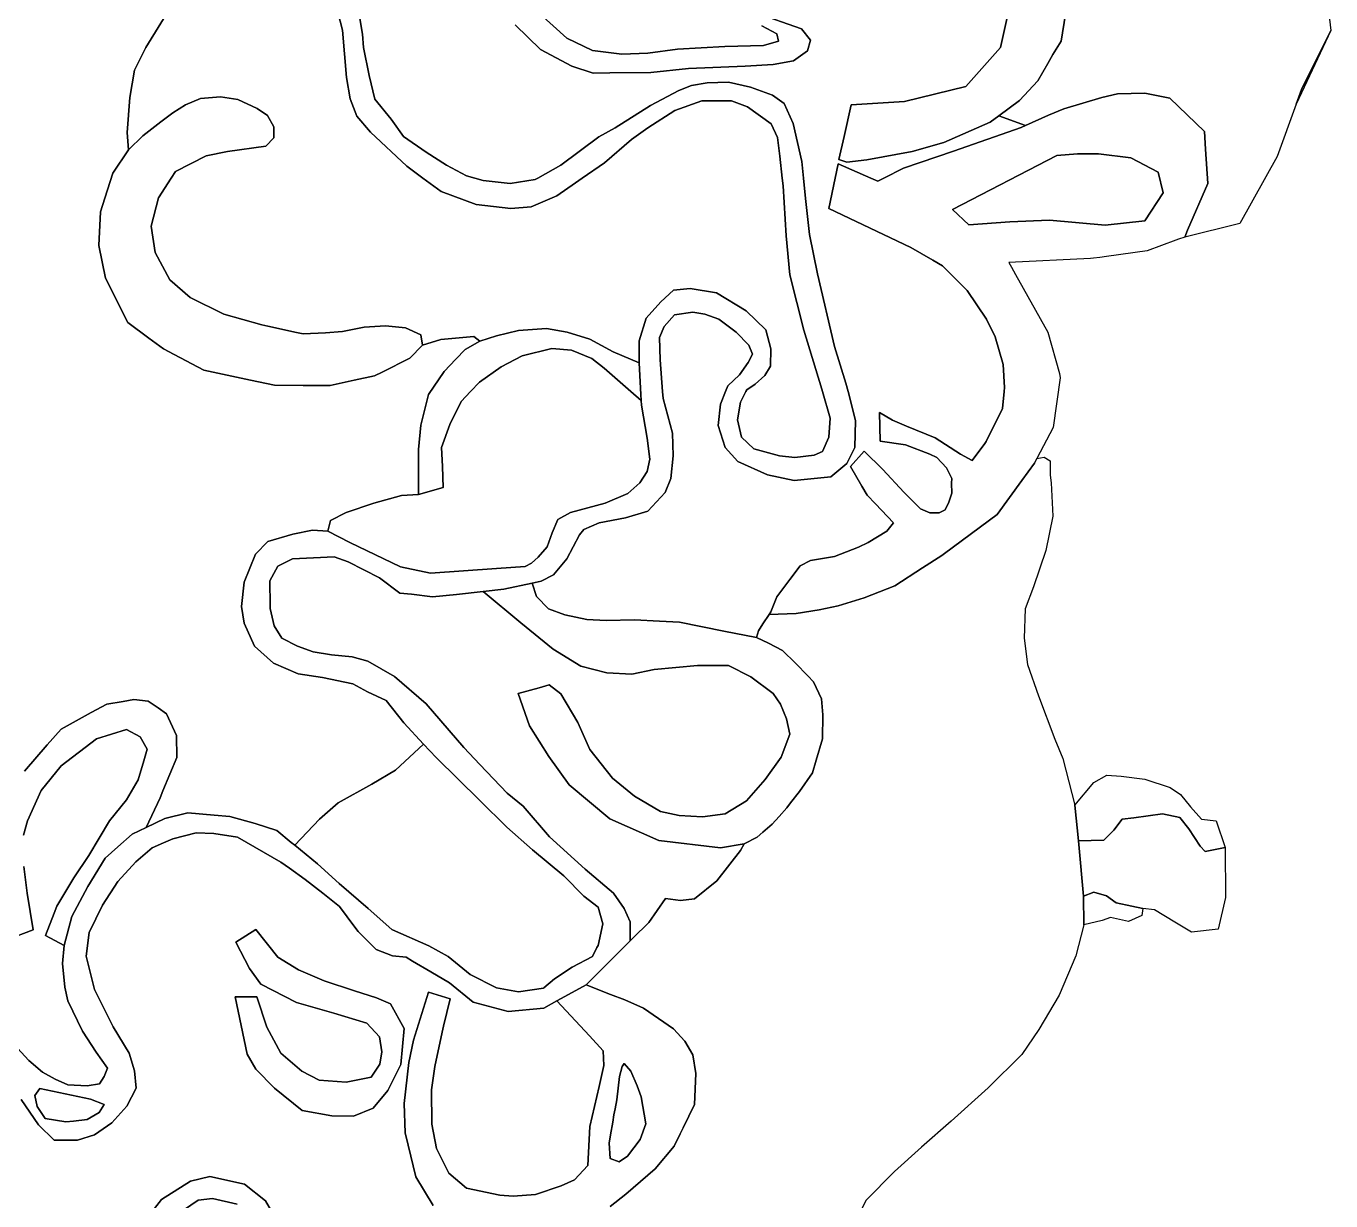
# Model space of a CAD drawing. Header units: inches. Extents: x 288635 to 1232953, y 676945 to 1655780.
# Drawn here: x 522351 to 541678, y 1128509 to 1145909 of the extents above; entities that cross this region are included whole.
import ezdxf

# ---------------------------------------------------------------- set-up
doc = ezdxf.new("R2010")
doc.units = ezdxf.units.IN
doc.header["$MEASUREMENT"] = 0

msp = doc.modelspace()

# ---------------------------------------------------------------- linework, layer by layer
at = {"color": 1}
for points in [[(541556.2548, 1146898.8819), (541678.3837, 1145844.0279), (541241.8204, 1144970.9011), (541164.017, 1144754.7806), (540884.6322, 1143978.7116), (540329.006, 1142986.5221), (539513.9198, 1142780.9795), (539554.1516, 1142886.3565), (539855.6572, 1143575.5123), (539823.289, 1144085.3114), (539806.5273, 1144349.3094), (539290.6626, 1144840.6091), (538924.5733, 1144915.1108), (538518.1725, 1144904.9508), (538287.162, 1144850.8077), (537720.0468, 1144683.2106), (537493.5494, 1144588.9315), (537152.5956, 1144435.0497), (536759.2122, 1144579.154), (537065.7129, 1144807.1606), (537335.5885, 1145095.557), (537484.7991, 1145356.6716), (537560.1929, 1145488.6087), (537683.1424, 1145686.4269), (537746.2329, 1146084.5861)], [(524753.1578, 1146611.9188), (524123.2365, 1145590.8367), (523955.5962, 1145255.5561), (523889.5561, 1144849.1553), (523848.916, 1144330.9942), (523869.236, 1144076.9937), (523635.5556, 1143731.553), (523516.5095, 1143357.8807), (523452.6752, 1143157.5119), (523427.2752, 1142659.6709), (523528.8754, 1142177.0699), (523859.9227, 1141516.8803), (524169.4644, 1141288.6323), (524383.7987, 1141130.5878), (524542.4655, 1141046.3399), (524981.7583, 1140813.0872), (525676.9123, 1140665.6303), (526029.5104, 1140590.8367), (526453.985, 1140588.1157), (526855.012, 1140585.5451), (527208.7885, 1140662.5771), (527511.18, 1140728.4204), (527622.9222, 1140784.8558), (528035.056, 1140993.0042), (528220.2647, 1141183.5046), (528495.432, 1141268.1714), (528982.2663, 1141310.5048), (529072.2248, 1141241.713), (528855.266, 1141120.0045), (528717.9107, 1140974.0645), (528543.0571, 1140791.9205), (528310.2233, 1140453.2531), (528199.098, 1139998.1689), (528162.0563, 1139638.3348), (528163.5159, 1139309.514), (528165.0196, 1138970.7368), (527911.0191, 1138955.4968), (527499.5383, 1138843.7366), (527093.1375, 1138706.5763), (526859.457, 1138584.6561), (526818.5566, 1138430.3618), (526595.0362, 1138445.6018), (526300.3956, 1138384.6417), (525929.5548, 1138272.8815), (525746.6745, 1138090.0011), (525579.0341, 1137673.4403), (525543.4741, 1137312.7596), (525579.0341, 1137063.8391), (525736.5144, 1136723.4784), (526015.915, 1136474.5579), (526381.6757, 1136317.0776), (526742.3565, 1136261.1974), (527189.3973, 1136169.7573), (527408.9329, 1136051.2778), (527685.1691, 1135922.7401), (527945.0932, 1135588.5519), (528235.6522, 1135275.4877), (527824.6589, 1134886.4087), (527474.1382, 1134683.2083), (526971.2172, 1134403.8077), (526696.8967, 1134165.0472), (526331.4839, 1133776.2414), (526279.755, 1133819.122), (526066.3946, 1133996.9224), (525746.354, 1134098.5226), (525370.4332, 1134200.1228), (525134.417, 1134221.3447), (524746.2546, 1134256.2471), (524405.8939, 1134174.967), (524131.2705, 1134041.9914), (524336.1736, 1134478.9495), (524378.5343, 1134580.7954), (524584.8825, 1135076.909), (524579.5908, 1135399.7014), (524431.4238, 1135722.4937), (524306.0949, 1135810.9612), (524161.5483, 1135912.9941), (523944.5895, 1135934.1608), (523786.3528, 1135906.7331), (523547.7137, 1135865.369), (523314.8799, 1135743.6604), (523047.2064, 1135593.8907), (522870.379, 1135494.9516), (522664.0036, 1135262.1178), (522325.3363, 1134875.8253)], [(526938.9626, 1146229.8573), (527035.4828, 1145848.8565), (527096.443, 1145147.8151), (527152.3231, 1144832.8545), (527248.8433, 1144573.774), (527452.0437, 1144340.0935), (527990.5247, 1143832.0925), (528230.0337, 1143657.251), (528498.5258, 1143461.2518), (529016.6868, 1143268.2114), (529530.1174, 1143208.0338), (529829.838, 1143233.4338), (530210.8388, 1143395.9941), (530490.2393, 1143589.0345), (530589.0356, 1143657.251), (530916.9602, 1143883.6751), (531318.281, 1144229.1158), (531562.1215, 1144401.8362), (531958.3623, 1144660.9167), (532359.6831, 1144803.157), (532801.6439, 1144803.157), (533035.3244, 1144711.7168), (533385.8451, 1144462.7963), (533482.3653, 1144259.5959), (533517.9254, 1143980.1953), (533551.7219, 1143657.251), (533563.6455, 1143543.3144), (533609.3656, 1142801.633), (533663.0486, 1142224.8927), (533872.599, 1141405.7411), (534139.2996, 1140529.4393), (534149.224, 1140494.4428), (534259.9498, 1140103.9885), (534240.8998, 1139818.2379), (534145.6496, 1139608.6875), (534024.9993, 1139551.5374), (533739.2488, 1139519.7873), (533510.6483, 1139545.1874), (533129.6475, 1139646.7876), (532945.4972, 1139818.2379), (532888.3471, 1140078.5884), (532932.7971, 1140338.939), (533013.2301, 1140494.4428), (533028.0473, 1140523.0893), (533148.6976, 1140605.6395), (533294.7479, 1140732.6397), (533377.298, 1140872.34), (533383.648, 1141126.3405), (533307.4479, 1141412.0911), (533015.3473, 1141691.4917), (532577.1964, 1141958.1922), (532189.8457, 1142021.6923), (531942.1952, 1141996.2923), (531751.6948, 1141824.8419), (531535.7944, 1141583.5415), (531434.1941, 1141246.9908), (531434.1941, 1140919.8583), (531044.6819, 1141082.4186), (530699.2412, 1141270.379), (530363.9605, 1141377.0592), (530059.1599, 1141427.8593), (529642.5991, 1141402.4592), (529317.4784, 1141321.1791), (529072.2248, 1141241.713), (528982.2663, 1141310.5048), (528495.432, 1141268.1714), (528220.2647, 1141183.5046), (528196.4895, 1141334.2319), (527972.9691, 1141440.9121), (527673.2485, 1141471.3922), (527358.2878, 1141451.0721), (527038.2472, 1141385.032), (526784.2467, 1141364.7119), (526454.046, 1141349.4719), (526355.2195, 1141368.2149), (525932.4546, 1141463.92), (525844.4448, 1141486.6322), (525280.5637, 1141644.1125), (524782.7227, 1141887.953), (524477.9221, 1142152.1135), (524264.5616, 1142553.4343), (524203.6015, 1142944.5951), (524310.2817, 1143366.2359), (524499.2525, 1143657.251), (524564.2822, 1143757.3967), (525016.4031, 1143985.9972), (525336.4438, 1144052.0373), (525900.3249, 1144128.2375), (526022.2452, 1144255.2377), (526022.2452, 1144417.798), (525925.725, 1144585.4384), (525773.3247, 1144687.0386), (525488.8441, 1144819.1188), (525229.7636, 1144859.7589), (524935.123, 1144834.3589), (524711.6025, 1144742.9187), (524523.6422, 1144626.0785), (524345.8418, 1144488.9182), (524081.6813, 1144285.7178), (523869.236, 1144076.9937), (523848.916, 1144330.9942), (523889.5561, 1144849.1553), (523955.5962, 1145255.5561), (524123.2365, 1145590.8367), (524753.1578, 1146611.9188)], [(536981.554, 1146486.463), (536785.0341, 1145589.8411), (536269.1695, 1145012.5639), (535360.265, 1144791.4791), (534574.1855, 1144742.3491), (534468.4921, 1144273.3346), (534391.2897, 1143930.7492), (534509.8328, 1143891.7004), (534803.5209, 1143926.0963), (535478.2097, 1144050.4507), (535946.5232, 1144185.3885), (536631.7954, 1144484.3683), (536759.2122, 1144579.154), (537152.5956, 1144435.0497), (537090.6896, 1144407.1098), (536089.9276, 1144056.5891), (535348.2462, 1143802.5886), (535057.1406, 1143657.251), (534967.2253, 1143612.3598), (534864.6169, 1143657.251), (534377.6656, 1143870.2922), (534334.2683, 1143657.251), (534242.5582, 1143207.0376), (535458.525, 1142629.7604), (535780.2123, 1142443.8966), (535927.1325, 1142359.0094), (536291.5229, 1141990.877), (536576.0035, 1141569.2362), (536703.0037, 1141305.0757), (536824.924, 1140898.6748), (536845.244, 1140558.3142), (536839.0629, 1140494.4428), (536814.7639, 1140243.3535), (536570.9235, 1139755.6726), (536549.8675, 1139727.4267), (536362.643, 1139476.272), (536192.4627, 1139570.8872), (535817.812, 1139809.0127), (535390.7661, 1139984.1944), (535186.163, 1140071.4023), (534992.9728, 1140185.8854), (535000.128, 1139763.729), (535379.3533, 1139706.4874), (535737.113, 1139570.5387), (535840.037, 1139520.0871), (535982.9123, 1139364.5118), (536062.2874, 1139208.9365), (536059.1124, 1139139.0863), (536062.2874, 1138989.861), (536021.0124, 1138859.6858), (535967.0373, 1138742.2105), (535874.9621, 1138700.9355), (535735.2618, 1138697.7604), (535598.7365, 1138758.0856), (535350.8845, 1139003.5682), (535043.0592, 1139341.5725), (534764.0066, 1139613.4699), (534563.6611, 1139384.5037), (534730.0594, 1139095.7537), (534806.9377, 1138962.3472), (534932.1435, 1138831.8237), (535200.5926, 1138551.973), (535098.1544, 1138428.0648), (534823.8339, 1138260.4245), (534679.9003, 1138192.691), (534324.2995, 1138055.5307), (533970.3922, 1137992.8773), (533815.2513, 1137916.1436), (533663.0516, 1137712.6301), (533472.5512, 1137454.3962), (533383.651, 1137234.2624), (533357.7843, 1137194.8745), (533265.4408, 1137054.2605), (533197.384, 1136950.6285), (533171.9839, 1136853.2617), (532686.1601, 1136947.7137), (532030.8388, 1137079.7939), (531731.1182, 1137095.034), (531365.3575, 1137115.354), (530943.7167, 1137105.194), (530659.2361, 1137120.434), (530329.0354, 1137191.5541), (530090.275, 1137277.9143), (529912.4746, 1137460.7947), (529845.1364, 1137659.7302), (529981.3112, 1137689.7137), (530164.1916, 1137781.1538), (530362.312, 1138019.9143), (530550.2724, 1138375.515), (530611.2325, 1138451.7152), (530839.833, 1138553.3154), (531230.9937, 1138624.4355), (531561.1944, 1138726.0357), (531815.1949, 1139000.3563), (531901.5551, 1139208.6367), (531937.1152, 1139543.9174), (531926.9551, 1139879.198), (531785.9849, 1140393.5491), (531778.842, 1140494.4428), (531745.3448, 1140967.5902), (531735.1847, 1141297.7909), (531801.2249, 1141460.3512), (531953.6252, 1141633.0715), (532227.9457, 1141673.7116), (532405.7461, 1141643.2316), (532614.0265, 1141567.0314), (532868.027, 1141373.991), (533055.9874, 1141180.9506), (533111.8675, 1141048.8704), (533045.8274, 1140926.9501), (532918.8271, 1140744.0698), (532746.1068, 1140581.5094), (532710.6352, 1140494.4428), (532634.3465, 1140307.1889), (532603.8665, 1139992.2283), (532705.4667, 1139667.1076), (532893.4271, 1139458.8272), (533335.388, 1139260.7068), (533726.5487, 1139179.4266), (534272.6498, 1139234.0368), (534507.6003, 1139430.8871), (534628.2505, 1139665.8376), (534634.6005, 1140065.8884), (534526.2305, 1140494.4428), (534494.9003, 1140618.3395), (534323.4499, 1141164.4406), (534075.7994, 1142237.5928), (533954.8062, 1142821.953), (533893.8461, 1143355.3541), (533865.8927, 1143657.251), (533843.046, 1143903.9952), (533710.9658, 1144467.8763), (533578.8855, 1144762.5169), (533406.1651, 1144884.4371), (533081.0445, 1145006.3574), (532755.9238, 1145077.4775), (532440.9632, 1145067.3175), (532207.2828, 1145026.6774), (532019.3224, 1144955.5573), (531597.6815, 1144732.0368), (531074.4405, 1144401.8362), (530835.68, 1144269.7559), (530271.7989, 1143848.1151), (529930.9702, 1143657.251), (529890.7981, 1143634.7546), (529519.9574, 1143578.8745), (529123.367, 1143623.8121), (528997.328, 1143657.251), (528874.4465, 1143689.8522), (528579.8059, 1143847.3325), (528275.0053, 1144040.3729), (527939.7246, 1144274.0534), (527756.8443, 1144528.0539), (527518.0838, 1144827.7745), (527431.7236, 1145178.2952), (527350.4435, 1145589.776), (527335.2034, 1145787.8964), (527274.2433, 1146138.4171)], [(537746.2329, 1146084.5861), (537683.1424, 1145686.4269), (537560.1929, 1145488.6087), (537484.7991, 1145356.6716), (537335.5885, 1145095.557), (537065.7129, 1144807.1606), (536759.2122, 1144579.154), (536631.7954, 1144484.3683), (535946.5232, 1144185.3885), (535478.2097, 1144050.4507), (534803.5209, 1143926.0963), (534509.8328, 1143891.7004), (534391.2897, 1143930.7492), (534468.4921, 1144273.3346), (534574.1855, 1144742.3491), (535360.265, 1144791.4791), (536269.1695, 1145012.5639), (536785.0341, 1145589.8411), (536981.554, 1146486.463)], [(522114.8094, 1130888.2004), (522389.1299, 1130588.4798), (522592.3303, 1130415.7595), (522780.2907, 1130314.1593), (522968.2511, 1130227.7991), (523257.8116, 1130212.5591), (523440.692, 1130243.0391), (523506.7321, 1130349.7193), (523557.5322, 1130476.7196), (523389.8919, 1130710.4), (523186.6915, 1131025.3607), (522968.2511, 1131472.4016), (522922.531, 1131675.602), (522892.0509, 1132026.1227), (522915.3248, 1132289.8929), (523028.5138, 1132723.4263), (523264.9148, 1133166.76), (523521.9722, 1133585.6858), (523710.9543, 1133753.1383), (523923.293, 1133941.2865), (524131.2705, 1134041.9914), (524405.8939, 1134174.967), (524746.2546, 1134256.2471), (525134.417, 1134221.3447), (525370.4332, 1134200.1228), (525746.354, 1134098.5226), (526066.3946, 1133996.9224), (526279.755, 1133819.122), (526331.4839, 1133776.2414), (526665.8358, 1133499.0814), (526985.8765, 1133209.5208), (527417.6773, 1132838.6801), (527768.198, 1132528.7995), (527779.0875, 1132523.9597), (528316.8391, 1132284.959), (528601.3197, 1132127.4787), (528926.4403, 1131863.3181), (529317.6011, 1131665.1977), (529642.7218, 1131604.2376), (530013.5625, 1131660.1177), (530021.9581, 1131667.1888), (530179.9328, 1131800.2413), (530442.0239, 1131969.7353), (530740.4745, 1132128.4856), (530807.2328, 1132262.0021), (530823.0247, 1132293.586), (530892.8748, 1132611.0866), (530823.0247, 1132858.7371), (530613.4742, 1133023.8374), (530315.0236, 1133322.288), (529851.4727, 1133709.6388), (529470.472, 1134046.1895), (529072.2288, 1134438.8713), (528426.0039, 1135076.0717), (528235.6522, 1135275.4877), (527945.0932, 1135588.5519), (527685.1691, 1135922.7401), (527408.9329, 1136051.2778), (527189.3973, 1136169.7573), (526742.3565, 1136261.1974), (526381.6757, 1136317.0776), (526015.915, 1136474.5579), (525736.5144, 1136723.4784), (525579.0341, 1137063.8391), (525543.4741, 1137312.7596), (525579.0341, 1137673.4403), (525746.6745, 1138090.0011), (525929.5548, 1138272.8815), (526300.3956, 1138384.6417), (526595.0362, 1138445.6018), (526818.5566, 1138430.3618), (527148.7573, 1138262.7215), (527895.5188, 1137902.0407), (528342.5597, 1137805.5205), (529320.9099, 1137877.674), (529742.5508, 1137903.0741), (529839.071, 1137953.8742), (529935.5912, 1138045.3144), (530067.6714, 1138197.7147), (530143.8716, 1138405.9951), (530225.1517, 1138599.0355), (530413.1121, 1138705.7157), (530926.1931, 1138842.876), (531266.5538, 1138985.1163), (531444.3542, 1139142.5966), (531551.0344, 1139310.2369), (531591.6745, 1139493.1173), (531551.0344, 1139808.0779), (531465.9442, 1140294.4889), (531462.0082, 1140361.401), (531456.6479, 1140452.5259), (531434.1941, 1140919.8583), (531434.1941, 1141246.9908), (531535.7944, 1141583.5415), (531751.6948, 1141824.8419), (531942.1952, 1141996.2923), (532189.8457, 1142021.6923), (532577.1964, 1141958.1922), (533015.3473, 1141691.4917), (533307.4479, 1141412.0911), (533383.648, 1141126.3405), (533377.298, 1140872.34), (533294.7479, 1140732.6397), (533148.6976, 1140605.6395), (533028.0473, 1140523.0893), (533013.2301, 1140494.4428), (532932.7971, 1140338.939), (532888.3471, 1140078.5884), (532945.4972, 1139818.2379), (533129.6475, 1139646.7876), (533510.6483, 1139545.1874), (533739.2488, 1139519.7873), (534024.9993, 1139551.5374), (534145.6496, 1139608.6875), (534240.8998, 1139818.2379), (534259.9498, 1140103.9885), (534149.224, 1140494.4428), (534139.2996, 1140529.4393), (533872.599, 1141405.7411), (533663.0486, 1142224.8927), (533609.3656, 1142801.633), (533563.6455, 1143543.3144), (533551.7219, 1143657.251), (533517.9254, 1143980.1953), (533482.3653, 1144259.5959), (533385.8451, 1144462.7963), (533035.3244, 1144711.7168), (532801.6439, 1144803.157), (532359.6831, 1144803.157), (531958.3623, 1144660.9167), (531562.1215, 1144401.8362), (531318.281, 1144229.1158), (530916.9602, 1143883.6751), (530589.0356, 1143657.251), (530490.2393, 1143589.0345), (530210.8388, 1143395.9941), (529829.838, 1143233.4338), (529530.1174, 1143208.0338), (529016.6868, 1143268.2114), (528498.5258, 1143461.2518), (528230.0337, 1143657.251), (527990.5247, 1143832.0925), (527452.0437, 1144340.0935), (527248.8433, 1144573.774), (527152.3231, 1144832.8545), (527096.443, 1145147.8151), (527035.4828, 1145848.8565), (526938.9626, 1146229.8573)], [(527274.2433, 1146138.4171), (527335.2034, 1145787.8964), (527350.4435, 1145589.776), (527431.7236, 1145178.2952), (527518.0838, 1144827.7745), (527756.8443, 1144528.0539), (527939.7246, 1144274.0534), (528275.0053, 1144040.3729), (528579.8059, 1143847.3325), (528874.4465, 1143689.8522), (528997.328, 1143657.251), (529123.367, 1143623.8121), (529519.9574, 1143578.8745), (529890.7981, 1143634.7546), (529930.9702, 1143657.251), (530271.7989, 1143848.1151), (530835.68, 1144269.7559), (531074.4405, 1144401.8362), (531597.6815, 1144732.0368), (532019.3224, 1144955.5573), (532207.2828, 1145026.6774), (532440.9632, 1145067.3175), (532755.9238, 1145077.4775), (533081.0445, 1145006.3574), (533406.1651, 1144884.4371), (533578.8855, 1144762.5169), (533710.9658, 1144467.8763), (533843.046, 1143903.9952), (533865.8927, 1143657.251), (533893.8461, 1143355.3541), (533954.8062, 1142821.953), (534075.7994, 1142237.5928), (534323.4499, 1141164.4406), (534494.9003, 1140618.3395), (534526.2305, 1140494.4428), (534634.6005, 1140065.8884), (534628.2505, 1139665.8376), (534507.6003, 1139430.8871), (534272.6498, 1139234.0368), (533726.5487, 1139179.4266), (533335.388, 1139260.7068), (532893.4271, 1139458.8272), (532705.4667, 1139667.1076), (532603.8665, 1139992.2283), (532634.3465, 1140307.1889), (532710.6352, 1140494.4428), (532746.1068, 1140581.5094), (532918.8271, 1140744.0698), (533045.8274, 1140926.9501), (533111.8675, 1141048.8704), (533055.9874, 1141180.9506), (532868.027, 1141373.991), (532614.0265, 1141567.0314), (532405.7461, 1141643.2316), (532227.9457, 1141673.7116), (531953.6252, 1141633.0715), (531801.2249, 1141460.3512), (531735.1847, 1141297.7909), (531745.3448, 1140967.5902), (531778.842, 1140494.4428), (531785.9849, 1140393.5491), (531926.9551, 1139879.198), (531937.1152, 1139543.9174), (531901.5551, 1139208.6367), (531815.1949, 1139000.3563), (531561.1944, 1138726.0357), (531230.9937, 1138624.4355), (530839.833, 1138553.3154), (530611.2325, 1138451.7152), (530550.2724, 1138375.515), (530362.312, 1138019.9143), (530164.1916, 1137781.1538), (529981.3112, 1137689.7137), (529845.1364, 1137659.7302), (529427.5901, 1137567.7934), (529121.3676, 1137534.5084), (528726.5487, 1137491.5933), (528373.0397, 1137454.9998), (528058.0791, 1137495.6399), (527885.3587, 1137510.8799), (527585.6381, 1137739.4804), (527123.3572, 1137973.1609), (526915.0768, 1138049.361), (526610.2762, 1138034.121), (526295.3156, 1138018.881), (526081.9551, 1137912.2008), (525960.0349, 1137693.7603), (525964.5837, 1137325.3101), (525965.1149, 1137282.2795), (526026.075, 1137028.279), (526137.8352, 1136845.3986), (526371.5157, 1136723.4784), (526605.1962, 1136642.1982), (526874.4367, 1136596.4781), (527179.2373, 1136565.9981), (527412.9178, 1136505.0379), (527809.1586, 1136276.4375), (528276.5195, 1135870.0367), (528835.3206, 1135224.8754), (529072.2288, 1134974.8056), (529475.4019, 1134549.234), (529711.7724, 1134357.3401), (530105.4732, 1133900.1392), (530632.5243, 1133423.8882), (531051.6251, 1133068.2875), (531210.3754, 1132839.687), (531299.2756, 1132642.8367), (531300.1338, 1132362.2028), (531086.0676, 1132151.1515), (530646.2826, 1131707.7973), (530441.8369, 1131596.9468), (530211.6829, 1131472.1573), (530021.1825, 1131366.3238), (529492.0148, 1131313.407), (528973.4304, 1131450.9906), (528624.1797, 1131736.7412), (528344.3047, 1131901.9134), (528073.0485, 1132061.999), (527978.5951, 1132117.742), (527777.5114, 1132138.9087), (527534.0942, 1132234.1589), (527269.5104, 1132498.7427), (527219.7405, 1132565.7406), (526994.3431, 1132869.1601), (526744.7811, 1133066.7301), (526486.3421, 1133271.3276), (526254.1997, 1133435.1929), (526126.5081, 1133525.3281), (525480.9234, 1133895.7455), (525131.6727, 1133948.6623), (524868.1749, 1133961.6066), (524522.7342, 1133870.1664), (524386.0499, 1133810.9365), (524217.9336, 1133738.0861), (523974.0931, 1133529.8057), (523709.9325, 1133240.2451), (523481.3321, 1132889.7244), (523283.2117, 1132483.3236), (523242.5716, 1132132.8029), (523364.4919, 1131640.0419), (523638.8124, 1131086.3208), (523877.5729, 1130695.16), (523958.853, 1130436.0795), (523979.1731, 1130176.999), (523842.0128, 1129912.8385), (523618.4924, 1129663.918), (523364.4919, 1129486.1176), (523110.4913, 1129409.9174), (522765.0507, 1129409.9174), (522536.4502, 1129638.5179), (522277.3697, 1130009.3586)], [(529905.0536, 1146137.1471), (530362.2545, 1145730.7463), (530743.2553, 1145547.8659), (531175.0561, 1145491.9858), (531561.1369, 1145507.2258), (531998.0178, 1145568.186), (532699.0592, 1145608.826), (533273.1003, 1145618.9861), (533496.6208, 1145685.0262), (533471.2207, 1145791.7064), (533247.7003, 1145913.6267)], [(533247.7003, 1145913.6267), (533471.2207, 1145791.7064), (533496.6208, 1145685.0262), (533273.1003, 1145618.9861), (532699.0592, 1145608.826), (531998.0178, 1145568.186), (531561.1369, 1145507.2258), (531175.0561, 1145491.9858), (530743.2553, 1145547.8659), (530362.2545, 1145730.7463), (529905.0536, 1146137.1471)], [(533161.3401, 1146106.667), (533836.9814, 1145867.9066), (533969.0617, 1145700.2662), (533923.3416, 1145542.7859), (533720.1412, 1145395.4656), (533415.3406, 1145339.5855), (533003.8598, 1145314.1855), (532160.5781, 1145278.6254), (531606.857, 1145222.7453), (530997.2558, 1145217.6653), (530748.3353, 1145212.5853), (530433.3746, 1145314.1855), (529971.0937, 1145563.106), (529595.173, 1145928.8667)], [(529595.173, 1145928.8667), (529971.0937, 1145563.106), (530433.3746, 1145314.1855), (530748.3353, 1145212.5853), (530997.2558, 1145217.6653), (531606.857, 1145222.7453), (532160.5781, 1145278.6254), (533003.8598, 1145314.1855), (533415.3406, 1145339.5855), (533720.1412, 1145395.4656), (533923.3416, 1145542.7859), (533969.0617, 1145700.2662), (533836.9814, 1145867.9066), (533161.3401, 1146106.667)], [(531000.825, 1128426.9574), (531233.6588, 1128606.8744), (531667.5763, 1128982.5835), (531948.0352, 1129321.2508), (532039.7399, 1129501.1331), (532085.6188, 1129591.1264), (532249.6608, 1129935.0854), (532270.8276, 1130395.4613), (532228.4941, 1130670.6285), (532106.7856, 1130877.004), (531942.7436, 1131056.921), (531498.2427, 1131363.8383), (531217.7838, 1131485.5468), (531006.6378, 1131567.6591), (530646.2826, 1131707.7973), (531086.0676, 1132151.1515), (531300.1338, 1132362.2028), (531339.4924, 1132401.007), (531577.6178, 1132633.8408), (531821.035, 1132988.3832), (532043.2854, 1132956.6331), (532249.6608, 1132983.0915), (532583.0365, 1133247.6754), (532932.2872, 1133697.4679), (532985.204, 1133798.0098), (533180.996, 1133898.5517), (533266.1336, 1133971.5267), (533403.2465, 1134089.052), (533504.9441, 1134203.1518), (533620.2052, 1134332.4692), (533674.7025, 1134402.5372), (533805.414, 1134570.5947), (533997.4856, 1134850.891), (534053.8694, 1135037.2709), (534149.8859, 1135354.6587), (534154.1192, 1135710.2594), (534132.9525, 1135947.3265), (534014.4189, 1136197.0937), (533928.9665, 1136285.2589), (533747.7184, 1136472.2609), (533557.218, 1136662.7613), (533349.7843, 1136768.5948), (533171.9839, 1136853.2617), (533197.384, 1136950.6285), (533265.4408, 1137054.2605), (533357.7843, 1137194.8745), (533759.3601, 1137210.8379), (534099.0858, 1137261.638), (534381.6613, 1137321.9632), (534762.6621, 1137442.6134), (535219.863, 1137620.4138), (535631.1322, 1137886.691), (535912.9128, 1138067.8417), (535952.7279, 1138097.2053), (536735.9042, 1138674.7979), (537102.3134, 1139179.6284), (537288.6163, 1139436.3124), (537324.9225, 1139506.2375), (537429.4247, 1139525.2459), (537520.8649, 1139469.3658), (537520.8649, 1139256.0054), (537535.1041, 1139145.4246), (537561.505, 1138651.4842), (537454.8248, 1138143.4832), (537271.9444, 1137605.0021), (537150.0242, 1137279.8815), (537134.7841, 1136843.0006), (537185.5842, 1136451.8398), (537348.1446, 1135989.5589), (537586.9051, 1135349.4776), (537708.8253, 1135059.917), (537887.2607, 1134369.2473), (537938.0608, 1133840.9262), (537942.9419, 1133788.5352), (538014.2609, 1133023.0446), (538014.2609, 1133023.0446), (538019.3409, 1132596.3238), (537901.8657, 1132138.9112), (537652.9452, 1131554.71), (537353.2246, 1131046.709), (537099.2241, 1130675.8682), (536601.3831, 1130183.1073), (536052.742, 1129690.3463), (535615.8611, 1129304.2655), (535214.5403, 1128943.5848), (534790.8675, 1128516.7369), (534547.4503, 1128024.6109)], [(522325.3363, 1134875.8253), (522664.0036, 1135262.1178), (522870.379, 1135494.9516), (523047.2064, 1135593.8907), (523314.8799, 1135743.6604), (523547.7137, 1135865.369), (523786.3528, 1135906.7331), (523944.5895, 1135934.1608), (524161.5483, 1135912.9941), (524306.0949, 1135810.9612), (524431.4238, 1135722.4937), (524431.4238, 1135722.4937), (524579.5908, 1135399.7014), (524584.8825, 1135076.909), (524378.5343, 1134580.7954), (524336.1736, 1134478.9495), (524131.2705, 1134041.9914), (523923.293, 1133941.2865), (523710.9543, 1133753.1383), (523521.9722, 1133585.6858), (523264.9148, 1133166.76), (523028.5138, 1132723.4263), (522915.3248, 1132289.8929), (522638.3149, 1132440.7376), (522765.824, 1132769.1699), (522805.9553, 1132872.5385), (523059.9558, 1133294.1793), (523278.3962, 1133624.38), (523588.2768, 1134137.461), (523837.1973, 1134447.3416), (524009.9177, 1134747.0622), (524096.2778, 1135026.4628), (524141.9979, 1135199.1831), (524040.3977, 1135382.0635), (523837.1973, 1135488.7437), (523395.2364, 1135351.5834), (522871.9954, 1134955.3426), (522572.2748, 1134589.5819), (522374.1544, 1134137.461), (522313.1943, 1133924.1006)], [(522313.1943, 1133924.1006), (522374.1544, 1134137.461), (522572.2748, 1134589.5819), (522871.9954, 1134955.3426), (523395.2364, 1135351.5834), (523837.1973, 1135488.7437), (524040.3977, 1135382.0635), (524141.9979, 1135199.1831), (524096.2778, 1135026.4628), (524009.9177, 1134747.0622), (523837.1973, 1134447.3416), (523588.2768, 1134137.461), (523278.3962, 1133624.38), (523059.9558, 1133294.1793), (522805.9553, 1132872.5385), (522765.824, 1132769.1699), (522638.3149, 1132440.7376), (522638.3149, 1132440.7376), (522915.3248, 1132289.8929), (522892.0509, 1132026.1227), (522922.531, 1131675.602), (522968.2511, 1131472.4016), (523186.6915, 1131025.3607), (523389.8919, 1130710.4), (523557.5322, 1130476.7196), (523506.7321, 1130349.7193), (523440.692, 1130243.0391), (523257.8116, 1130212.5591), (522968.2511, 1130227.7991), (522780.2907, 1130314.1593), (522592.3303, 1130415.7595), (522389.1299, 1130588.4798), (522114.8094, 1130888.2004)], [(522277.3697, 1130009.3586), (522536.4502, 1129638.5179), (522765.0507, 1129409.9174), (523110.4913, 1129409.9174), (523364.4919, 1129486.1176), (523618.4924, 1129663.918), (523842.0128, 1129912.8385), (523979.1731, 1130176.999), (523958.853, 1130436.0795), (523877.5729, 1130695.16), (523638.8124, 1131086.3208), (523364.4919, 1131640.0419), (523242.5716, 1132132.8029), (523283.2117, 1132483.3236), (523481.3321, 1132889.7244), (523709.9325, 1133240.2451), (523974.0931, 1133529.8057), (524217.9336, 1133738.0861), (524386.0499, 1133810.9365), (524522.7342, 1133870.1664), (524868.1749, 1133961.6066), (525131.6727, 1133948.6623), (525480.9234, 1133895.7455), (526126.5081, 1133525.3281), (526254.1997, 1133435.1929), (526486.3421, 1133271.3276), (526744.7811, 1133066.7301), (526994.3431, 1132869.1601), (527219.7405, 1132565.7406), (527219.7405, 1132565.7406), (527269.5104, 1132498.7427), (527534.0942, 1132234.1589), (527777.5114, 1132138.9087), (527978.5951, 1132117.742), (528073.0485, 1132061.999), (528344.3047, 1131901.9134), (528624.1797, 1131736.7412), (528973.4304, 1131450.9906), (529492.0148, 1131313.407), (530021.1825, 1131366.3238), (530211.6829, 1131472.1573), (530696.6293, 1130952.5827), (530901.2072, 1130733.3965), (530906.2873, 1130514.9561), (530840.2471, 1130205.0755), (530703.0869, 1129610.7143), (530672.6068, 1129031.5931), (530474.4864, 1128823.3127), (530276.366, 1128731.8725), (529895.3652, 1128604.8723), (529565.1646, 1128579.4722), (529367.0442, 1128594.7123), (528874.2832, 1128696.3125), (528615.2027, 1128919.8329), (528432.3223, 1129285.5936), (528361.2022, 1129646.2744), (528356.1222, 1130154.2754), (528406.9223, 1130499.7161), (528513.6025, 1131007.7171), (528535.149, 1131098.5871), (528630.4427, 1131500.4781), (528310.4021, 1131602.0783), (528089.0176, 1130889.5256), (528020.8415, 1130560.6762), (527949.7213, 1129951.075), (527964.9614, 1129519.2741), (528008.9717, 1129336.1343), (528122.4417, 1128863.9528), (528381.5222, 1128442.312)], [(522318.2743, 1133461.8196), (522369.0744, 1133065.5788), (522455.4346, 1132522.0178), (522064.2738, 1132374.6975)], [(522064.2738, 1132374.6975), (522455.4346, 1132522.0178), (522369.0744, 1133065.5788), (522318.2743, 1133461.8196)], [(528381.5222, 1128442.312), (528122.4417, 1128863.9528), (528008.9717, 1129336.1343), (527964.9614, 1129519.2741), (527949.7213, 1129951.075), (528020.8415, 1130560.6762), (528089.0176, 1130889.5256), (528310.4021, 1131602.0783), (528630.4427, 1131500.4781), (528535.149, 1131098.5871), (528513.6025, 1131007.7171), (528406.9223, 1130499.7161), (528356.1222, 1130154.2754), (528361.2022, 1129646.2744), (528432.3223, 1129285.5936), (528615.2027, 1128919.8329), (528874.2832, 1128696.3125), (529367.0442, 1128594.7123), (529565.1646, 1128579.4722), (529895.3652, 1128604.8723), (530276.366, 1128731.8725), (530474.4864, 1128823.3127), (530672.6068, 1129031.5931), (530703.0869, 1129610.7143), (530840.2471, 1130205.0755), (530906.2873, 1130514.9561), (530901.2072, 1130733.3965), (530696.6293, 1130952.5827), (530211.6829, 1131472.1573), (530441.8369, 1131596.9468), (530646.2826, 1131707.7973), (531006.6378, 1131567.6591), (531217.7838, 1131485.5468), (531498.2427, 1131363.8383), (531942.7436, 1131056.921), (532106.7856, 1130877.004), (532228.4941, 1130670.6285), (532228.4941, 1130670.6285), (532270.8276, 1130395.4613), (532249.6608, 1129935.0854), (532085.6188, 1129591.1264), (532039.7399, 1129501.1331), (531948.0352, 1129321.2508), (531667.5763, 1128982.5835), (531233.6588, 1128606.8744), (531000.825, 1128426.9574)], [(524151.4718, 1128261.192), (524354.6722, 1128530.4325), (524786.4731, 1128799.673), (525070.9537, 1128870.7932), (525584.0347, 1128759.033), (525898.9953, 1128510.1125), (526092.0357, 1128179.9118)], [(526092.0357, 1128179.9118), (525898.9953, 1128510.1125), (525584.0347, 1128759.033), (525070.9537, 1128870.7932), (524786.4731, 1128799.673), (524354.6722, 1128530.4325), (524151.4718, 1128261.192)], [(525477.3545, 1128459.3124), (525111.5938, 1128545.6725), (524898.2333, 1128520.2725), (524684.8729, 1128372.9522)], [(524684.8729, 1128372.9522), (524898.2333, 1128520.2725), (525111.5938, 1128545.6725), (525477.3545, 1128459.3124)]]:
    msp.add_lwpolyline(points, dxfattribs=at)
for points in [[(541678.3837, 1145844.0279), (541164.017, 1144754.7806), (541241.8204, 1144970.9011), (541678.3837, 1145844.0279)], [(526355.2195, 1141368.2149), (526454.046, 1141349.4719), (526784.2467, 1141364.7119), (527038.2472, 1141385.032), (527358.2878, 1141451.0721), (527673.2485, 1141471.3922), (527972.9691, 1141440.9121), (528196.4895, 1141334.2319), (528220.2647, 1141183.5046), (528035.056, 1140993.0042), (527622.9222, 1140784.8558), (527511.18, 1140728.4204), (527208.7885, 1140662.5771), (526855.012, 1140585.5451), (526453.985, 1140588.1157), (526029.5104, 1140590.8367), (525676.9123, 1140665.6303), (524981.7583, 1140813.0872), (524542.4655, 1141046.3399), (524383.7987, 1141130.5878), (524169.4644, 1141288.6323), (523859.9227, 1141516.8803), (523528.8754, 1142177.0699), (523427.2752, 1142659.6709), (523452.6752, 1143157.5119), (523516.5095, 1143357.8807), (523635.5556, 1143731.553), (523869.236, 1144076.9937), (524081.6813, 1144285.7178), (524345.8418, 1144488.9182), (524523.6422, 1144626.0785), (524711.6025, 1144742.9187), (524935.123, 1144834.3589), (525229.7636, 1144859.7589), (525488.8441, 1144819.1188), (525773.3247, 1144687.0386), (525925.725, 1144585.4384), (526022.2452, 1144417.798), (526022.2452, 1144255.2377), (525900.3249, 1144128.2375), (525336.4438, 1144052.0373), (525016.4031, 1143985.9972), (524564.2822, 1143757.3967), (524499.2525, 1143657.251), (524310.2817, 1143366.2359), (524203.6015, 1142944.5951), (524264.5616, 1142553.4343), (524477.9221, 1142152.1135), (524782.7227, 1141887.953), (525280.5637, 1141644.1125), (525844.4448, 1141486.6322), (525932.4546, 1141463.92), (526355.2195, 1141368.2149)], [(539823.289, 1144085.3114), (539855.6572, 1143575.5123), (539554.1516, 1142886.3565), (539513.9198, 1142780.9795), (539420.9527, 1142753.1577), (539380.8137, 1142739.969), (538959.0353, 1142580.6305), (538356.7, 1142496.8258), (538255.9211, 1142483.2762), (538160.6733, 1142470.088), (538118.718, 1142468.0314), (536907.8591, 1142408.6756), (536947.4641, 1142337.8921), (537007.5454, 1142230.5128), (537485.1362, 1141376.9462), (537656.0565, 1140761.6332), (537667.5949, 1140701.6363), (537562.2985, 1139963.4194), (537324.9225, 1139506.2375), (537288.6163, 1139436.3124), (537102.3134, 1139179.6284), (536735.9042, 1138674.7979), (535952.7279, 1138097.2053), (535912.9128, 1138067.8417), (535631.1322, 1137886.691), (535219.863, 1137620.4138), (534762.6621, 1137442.6134), (534381.6613, 1137321.9632), (534099.0858, 1137261.638), (533759.3601, 1137210.8379), (533357.7843, 1137194.8745), (533383.651, 1137234.2624), (533472.5512, 1137454.3962), (533663.0516, 1137712.6301), (533815.2513, 1137916.1436), (533970.3922, 1137992.8773), (534324.2995, 1138055.5307), (534679.9003, 1138192.691), (534823.8339, 1138260.4245), (535098.1544, 1138428.0648), (535200.5926, 1138551.973), (534932.1435, 1138831.8237), (534806.9377, 1138962.3472), (534730.0594, 1139095.7537), (534563.6611, 1139384.5037), (534764.0066, 1139613.4699), (535043.0592, 1139341.5725), (535350.8845, 1139003.5682), (535598.7365, 1138758.0856), (535735.2618, 1138697.7604), (535874.9621, 1138700.9355), (535967.0373, 1138742.2105), (536021.0124, 1138859.6858), (536062.2874, 1138989.861), (536059.1124, 1139139.0863), (536062.2874, 1139208.9365), (535982.9123, 1139364.5118), (535840.037, 1139520.0871), (535737.113, 1139570.5387), (535379.3533, 1139706.4874), (535000.128, 1139763.729), (534992.9728, 1140185.8854), (535186.163, 1140071.4023), (535390.7661, 1139984.1944), (535817.812, 1139809.0127), (536192.4627, 1139570.8872), (536362.643, 1139476.272), (536549.8675, 1139727.4267), (536570.9235, 1139755.6726), (536814.7639, 1140243.3535), (536839.0629, 1140494.4428), (536845.244, 1140558.3142), (536824.924, 1140898.6748), (536703.0037, 1141305.0757), (536576.0035, 1141569.2362), (536291.5229, 1141990.877), (535927.1325, 1142359.0094), (535780.2123, 1142443.8966), (535458.525, 1142629.7604), (534242.5582, 1143207.0376), (534334.2683, 1143657.251), (534377.6656, 1143870.2922), (534864.6169, 1143657.251), (534967.2253, 1143612.3598), (535057.1406, 1143657.251), (535348.2462, 1143802.5886), (536089.9276, 1144056.5891), (537090.6896, 1144407.1098), (537152.5956, 1144435.0497), (537493.5494, 1144588.9315), (537720.0468, 1144683.2106), (538287.162, 1144850.8077), (538518.1725, 1144904.9508), (538924.5733, 1144915.1108), (539290.6626, 1144840.6091), (539806.5273, 1144349.3094), (539823.289, 1144085.3114)], [(537620.2436, 1143993.1171), (536072.6496, 1143194.7551), (536316.235, 1142965.4983), (536920.1416, 1143010.5177), (537509.7012, 1143035.0827), (538332.6282, 1142961.3877), (538922.1878, 1143022.8002), (539192.4026, 1143440.4049), (539118.7077, 1143747.4672), (538713.3854, 1143956.2696), (538234.3682, 1144017.6821), (537927.3059, 1144017.6821), (537620.2436, 1143993.1171)], [(539192.4026, 1143440.4049), (538922.1878, 1143022.8002), (538332.6282, 1142961.3877), (537509.7012, 1143035.0827), (536920.1416, 1143010.5177), (536316.235, 1142965.4983), (536072.6496, 1143194.7551), (537620.2436, 1143993.1171), (537927.3059, 1144017.6821), (538234.3682, 1144017.6821), (538713.3854, 1143956.2696), (539118.7077, 1143747.4672), (539192.4026, 1143440.4049)], [(530699.2412, 1141270.379), (531044.6819, 1141082.4186), (531434.1941, 1140919.8583), (531456.6479, 1140452.5259), (531462.0082, 1140361.401), (531311.0221, 1140494.4428), (531110.722, 1140670.9378), (530912.6016, 1140843.6581), (530729.7212, 1140985.8984), (530430.0006, 1141107.8186), (530140.4401, 1141133.2187), (529698.4792, 1141026.5385), (529388.5986, 1140863.9782), (529068.5579, 1140635.3777), (528932.6564, 1140494.4428), (528794.2374, 1140350.8971), (528626.597, 1140010.5365), (528504.6768, 1139665.0958), (528516.6599, 1139387.0876), (528530.0768, 1139075.8146), (528165.0196, 1138970.7368), (528163.5159, 1139309.514), (528162.0563, 1139638.3348), (528199.098, 1139998.1689), (528310.2233, 1140453.2531), (528543.0571, 1140791.9205), (528717.9107, 1140974.0645), (528855.266, 1141120.0045), (529072.2248, 1141241.713), (529317.4784, 1141321.1791), (529642.5991, 1141402.4592), (530059.1599, 1141427.8593), (530363.9605, 1141377.0592), (530699.2412, 1141270.379)], [(529320.9099, 1137877.674), (528342.5597, 1137805.5205), (527895.5188, 1137902.0407), (527148.7573, 1138262.7215), (526818.5566, 1138430.3618), (526859.457, 1138584.6561), (527093.1375, 1138706.5763), (527499.5383, 1138843.7366), (527911.0191, 1138955.4968), (528165.0196, 1138970.7368), (528530.0768, 1139075.8146), (528516.6599, 1139387.0876), (528504.6768, 1139665.0958), (528626.597, 1140010.5365), (528794.2374, 1140350.8971), (528932.6564, 1140494.4428), (529068.5579, 1140635.3777), (529388.5986, 1140863.9782), (529698.4792, 1141026.5385), (530140.4401, 1141133.2187), (530430.0006, 1141107.8186), (530729.7212, 1140985.8984), (530912.6016, 1140843.6581), (531110.722, 1140670.9378), (531311.0221, 1140494.4428), (531462.0082, 1140361.401), (531465.9442, 1140294.4889), (531551.0344, 1139808.0779), (531591.6745, 1139493.1173), (531551.0344, 1139310.2369), (531444.3542, 1139142.5966), (531266.5538, 1138985.1163), (530926.1931, 1138842.876), (530413.1121, 1138705.7157), (530225.1517, 1138599.0355), (530143.8716, 1138405.9951), (530067.6714, 1138197.7147), (529935.5912, 1138045.3144), (529839.071, 1137953.8742), (529742.5508, 1137903.0741), (529320.9099, 1137877.674)], [(528058.0791, 1137495.6399), (528373.0397, 1137454.9998), (528726.5487, 1137491.5933), (529121.3676, 1137534.5084), (529680.4678, 1137072.0603), (530156.3151, 1136678.4731), (530567.7959, 1136429.5526), (530953.8767, 1136327.9524), (531324.7174, 1136312.7124), (531654.9181, 1136378.7525), (532294.9994, 1136439.7126), (532757.2803, 1136439.7126), (533087.4809, 1136272.0723), (533417.6816, 1136023.1518), (533524.3618, 1135865.6715), (533615.802, 1135647.2311), (533661.5221, 1135423.7106), (533534.5218, 1135083.3499), (533300.8414, 1134748.0693), (533021.4408, 1134433.1086), (532706.4802, 1134240.0682), (532371.1995, 1134199.4282), (532025.7588, 1134219.7482), (531746.3583, 1134275.6283), (531365.3575, 1134504.2288), (531035.1568, 1134768.3893), (530699.8762, 1135195.1102), (530522.0758, 1135596.431), (530273.1553, 1136018.0718), (530100.435, 1136150.1521), (529953.1147, 1136109.512), (529641.603, 1136022.755), (529805.7944, 1135545.6309), (530095.355, 1135093.51), (530395.0756, 1134671.8691), (530999.5968, 1134168.9481), (531720.9582, 1133848.9075), (532635.36, 1133737.1472), (532985.204, 1133798.0098), (532932.2872, 1133697.4679), (532583.0365, 1133247.6754), (532249.6608, 1132983.0915), (532043.2854, 1132956.6331), (531821.035, 1132988.3832), (531577.6178, 1132633.8408), (531339.4924, 1132401.007), (531300.1338, 1132362.2028), (531299.2756, 1132642.8367), (531210.3754, 1132839.687), (531051.6251, 1133068.2875), (530632.5243, 1133423.8882), (530105.4732, 1133900.1392), (529711.7724, 1134357.3401), (529475.4019, 1134549.234), (529072.2288, 1134974.8056), (528835.3206, 1135224.8754), (528276.5195, 1135870.0367), (527809.1586, 1136276.4375), (527412.9178, 1136505.0379), (527179.2373, 1136565.9981), (526874.4367, 1136596.4781), (526605.1962, 1136642.1982), (526371.5157, 1136723.4784), (526137.8352, 1136845.3986), (526026.075, 1137028.279), (525965.1149, 1137282.2795), (525964.5837, 1137325.3101), (525960.0349, 1137693.7603), (526081.9551, 1137912.2008), (526295.3156, 1138018.881), (526610.2762, 1138034.121), (526915.0768, 1138049.361), (527123.3572, 1137973.1609), (527585.6381, 1137739.4804), (527885.3587, 1137510.8799), (528058.0791, 1137495.6399)], [(530659.2361, 1137120.434), (530943.7167, 1137105.194), (531365.3575, 1137115.354), (531731.1182, 1137095.034), (532030.8388, 1137079.7939), (532686.1601, 1136947.7137), (533171.9839, 1136853.2617), (533349.7843, 1136768.5948), (533557.218, 1136662.7613), (533747.7184, 1136472.2609), (533928.9665, 1136285.2589), (534014.4189, 1136197.0937), (534132.9525, 1135947.3265), (534154.1192, 1135710.2594), (534149.8859, 1135354.6587), (534053.8694, 1135037.2709), (533997.4856, 1134850.891), (533805.414, 1134570.5947), (533674.7025, 1134402.5372), (533620.2052, 1134332.4692), (533504.9441, 1134203.1518), (533403.2465, 1134089.052), (533266.1336, 1133971.5267), (533180.996, 1133898.5517), (532985.204, 1133798.0098), (532635.36, 1133737.1472), (531720.9582, 1133848.9075), (530999.5968, 1134168.9481), (530395.0756, 1134671.8691), (530095.355, 1135093.51), (529805.7944, 1135545.6309), (529641.603, 1136022.755), (529953.1147, 1136109.512), (530100.435, 1136150.1521), (530273.1553, 1136018.0718), (530522.0758, 1135596.431), (530699.8762, 1135195.1102), (531035.1568, 1134768.3893), (531365.3575, 1134504.2288), (531746.3583, 1134275.6283), (532025.7588, 1134219.7482), (532371.1995, 1134199.4282), (532706.4802, 1134240.0682), (533021.4408, 1134433.1086), (533300.8414, 1134748.0693), (533534.5218, 1135083.3499), (533661.5221, 1135423.7106), (533615.802, 1135647.2311), (533524.3618, 1135865.6715), (533417.6816, 1136023.1518), (533087.4809, 1136272.0723), (532757.2803, 1136439.7126), (532294.9994, 1136439.7126), (531654.9181, 1136378.7525), (531324.7174, 1136312.7124), (530953.8767, 1136327.9524), (530567.7959, 1136429.5526), (530156.3151, 1136678.4731), (529680.4678, 1137072.0603), (529121.3676, 1137534.5084), (529427.5901, 1137567.7934), (529845.1364, 1137659.7302), (529912.4746, 1137460.7947), (530090.275, 1137277.9143), (530329.0354, 1137191.5541), (530659.2361, 1137120.434)], [(530013.5625, 1131660.1177), (529642.7218, 1131604.2376), (529317.6011, 1131665.1977), (528926.4403, 1131863.3181), (528601.3197, 1132127.4787), (528316.8391, 1132284.959), (527779.0875, 1132523.9597), (527768.198, 1132528.7995), (527417.6773, 1132838.6801), (526985.8765, 1133209.5208), (526665.8358, 1133499.0814), (526331.4839, 1133776.2414), (526696.8967, 1134165.0472), (526971.2172, 1134403.8077), (527474.1382, 1134683.2083), (527824.6589, 1134886.4087), (528235.6522, 1135275.4877), (528426.0039, 1135076.0717), (529072.2288, 1134438.8713), (529470.472, 1134046.1895), (529851.4727, 1133709.6388), (530315.0236, 1133322.288), (530613.4742, 1133023.8374), (530823.0247, 1132858.7371), (530892.8748, 1132611.0866), (530823.0247, 1132293.586), (530807.2328, 1132262.0021), (530740.4745, 1132128.4856), (530442.0239, 1131969.7353), (530179.9328, 1131800.2413), (530021.9581, 1131667.1888), (530013.5625, 1131660.1177)], [(539599.2241, 1134343.8472), (539763.3483, 1134164.3348), (539980.2248, 1134140.6468), (540112.3051, 1133744.406), (539817.6645, 1133683.4459), (539741.4644, 1133764.7261), (539573.824, 1134018.7266), (539441.7438, 1134186.3669), (539182.6632, 1134242.247), (538761.0224, 1134181.2869), (538588.3021, 1134160.9669), (538461.3018, 1133998.4066), (538313.9815, 1133851.0863), (537938.0608, 1133840.9262), (537887.2607, 1134369.2473), (538166.6612, 1134704.528), (538359.7016, 1134816.2882), (538573.062, 1134801.0482), (538923.5827, 1134755.3281), (539299.5035, 1134633.4078), (539451.9038, 1134526.7276), (539599.2241, 1134343.8472)], [(539741.4644, 1133764.7261), (539817.6645, 1133683.4459), (540112.3051, 1133744.406), (540117.3851, 1133002.7246), (540010.7049, 1132535.3636), (539614.4641, 1132489.6435), (539365.5436, 1132636.9638), (539065.823, 1132819.8442), (538893.1027, 1132840.1642), (538728.1703, 1132874.4854), (538499.7418, 1132922.0197), (538354.6216, 1133028.1246), (538166.6612, 1133084.0047), (538014.2609, 1133023.0446), (537942.9419, 1133788.5352), (537938.0608, 1133840.9262), (538313.9815, 1133851.0863), (538461.3018, 1133998.4066), (538588.3021, 1134160.9669), (538761.0224, 1134181.2869), (539182.6632, 1134242.247), (539441.7438, 1134186.3669), (539573.824, 1134018.7266), (539741.4644, 1133764.7261)], [(538877.8626, 1132738.564), (538679.7422, 1132647.1239), (538415.5817, 1132708.084), (538288.5815, 1132662.3639), (538019.3409, 1132596.3238), (538014.2609, 1133023.0446), (538166.6612, 1133084.0047), (538354.6216, 1133028.1246), (538499.7418, 1132922.0197), (538728.1703, 1132874.4854), (538893.1027, 1132840.1642), (538877.8626, 1132738.564)], [(527899.588, 1130529.8398), (527711.6276, 1130143.7591), (527493.1872, 1129884.6785), (527198.5466, 1129762.7583), (526878.506, 1129767.8383), (526441.6251, 1129849.1185), (526030.1443, 1130179.3191), (525755.8237, 1130458.7197), (525623.7434, 1130682.2401), (525445.9431, 1131530.6018), (525771.0637, 1131530.6018), (525918.384, 1131083.5609), (526126.6644, 1130697.4802), (526436.5451, 1130433.3196), (526690.5456, 1130296.1594), (527091.8664, 1130265.6793), (527462.7071, 1130341.8795), (527589.7074, 1130534.9198), (527620.1874, 1130717.8002), (527584.6274, 1130941.3206), (527396.667, 1131139.441), (526908.986, 1131291.8414), (526355.2649, 1131449.3217), (525826.9438, 1131718.5622), (525659.3035, 1131952.2427), (525456.1031, 1132343.4035), (525755.8237, 1132531.3638), (526080.9444, 1132119.883), (526385.745, 1131931.9226), (526766.7457, 1131769.3623), (527213.7866, 1131622.042), (527538.9073, 1131515.3618), (527747.1877, 1131429.0016), (527950.3881, 1131063.2409), (527899.588, 1130529.8398)], [(525826.9438, 1131718.5622), (526355.2649, 1131449.3217), (526908.986, 1131291.8414), (527396.667, 1131139.441), (527584.6274, 1130941.3206), (527620.1874, 1130717.8002), (527589.7074, 1130534.9198), (527462.7071, 1130341.8795), (527091.8664, 1130265.6793), (526690.5456, 1130296.1594), (526436.5451, 1130433.3196), (526126.6644, 1130697.4802), (525918.384, 1131083.5609), (525771.0637, 1131530.6018), (525445.9431, 1131530.6018), (525623.7434, 1130682.2401), (525755.8237, 1130458.7197), (526030.1443, 1130179.3191), (526441.6251, 1129849.1185), (526878.506, 1129767.8383), (527198.5466, 1129762.7583), (527493.1872, 1129884.6785), (527711.6276, 1130143.7591), (527899.588, 1130529.8398), (527950.3881, 1131063.2409), (527747.1877, 1131429.0016), (527538.9073, 1131515.3618), (527213.7866, 1131622.042), (526766.7457, 1131769.3623), (526385.745, 1131931.9226), (526080.9444, 1132119.883), (525755.8237, 1132531.3638), (525456.1031, 1132343.4035), (525659.3035, 1131952.2427), (525826.9438, 1131718.5622)], [(531002.049, 1129136.8093), (531134.1292, 1129086.0092), (531261.1295, 1129172.3694), (531449.0899, 1129421.2899), (531530.37, 1129649.8903), (531459.2499, 1130051.2111), (531401.9939, 1130211.8665), (531309.3896, 1130431.4711), (531208.8477, 1130545.2421), (531179.7435, 1130497.617), (531142.7018, 1130352.0959), (531101.7514, 1130004.2122), (531076.3449, 1129875.3648), (531057.9291, 1129781.9706), (531039.9859, 1129676.8748), (531007.7617, 1129488.1332), (530986.8089, 1129365.4098), (531002.049, 1129136.8093)], [(531261.1295, 1129172.3694), (531134.1292, 1129086.0092), (531002.049, 1129136.8093), (530986.8089, 1129365.4098), (531007.7617, 1129488.1332), (531039.9859, 1129676.8748), (531057.9291, 1129781.9706), (531076.3449, 1129875.3648), (531101.7514, 1130004.2122), (531142.7018, 1130352.0959), (531179.7435, 1130497.617), (531208.8477, 1130545.2421), (531309.3896, 1130431.4711), (531401.9939, 1130211.8665), (531459.2499, 1130051.2111), (531530.37, 1129649.8903), (531449.0899, 1129421.2899), (531261.1295, 1129172.3694)], [(522634.8307, 1129730.2902), (522939.6313, 1129679.4901), (523055.2975, 1129692.5492), (523254.5919, 1129715.0501), (523432.3923, 1129816.6503), (523508.5924, 1129938.5706), (523305.392, 1130014.7707), (522553.5505, 1130172.251), (522482.4304, 1130070.6508), (522512.9104, 1129908.0905), (522634.8307, 1129730.2902)], [(523055.2975, 1129692.5492), (522939.6313, 1129679.4901), (522634.8307, 1129730.2902), (522512.9104, 1129908.0905), (522482.4304, 1130070.6508), (522553.5505, 1130172.251), (523305.392, 1130014.7707), (523508.5924, 1129938.5706), (523432.3923, 1129816.6503), (523254.5919, 1129715.0501), (523055.2975, 1129692.5492)]]:
    msp.add_lwpolyline(points, close=True, dxfattribs=at)

doc.saveas('drawing.dxf')
